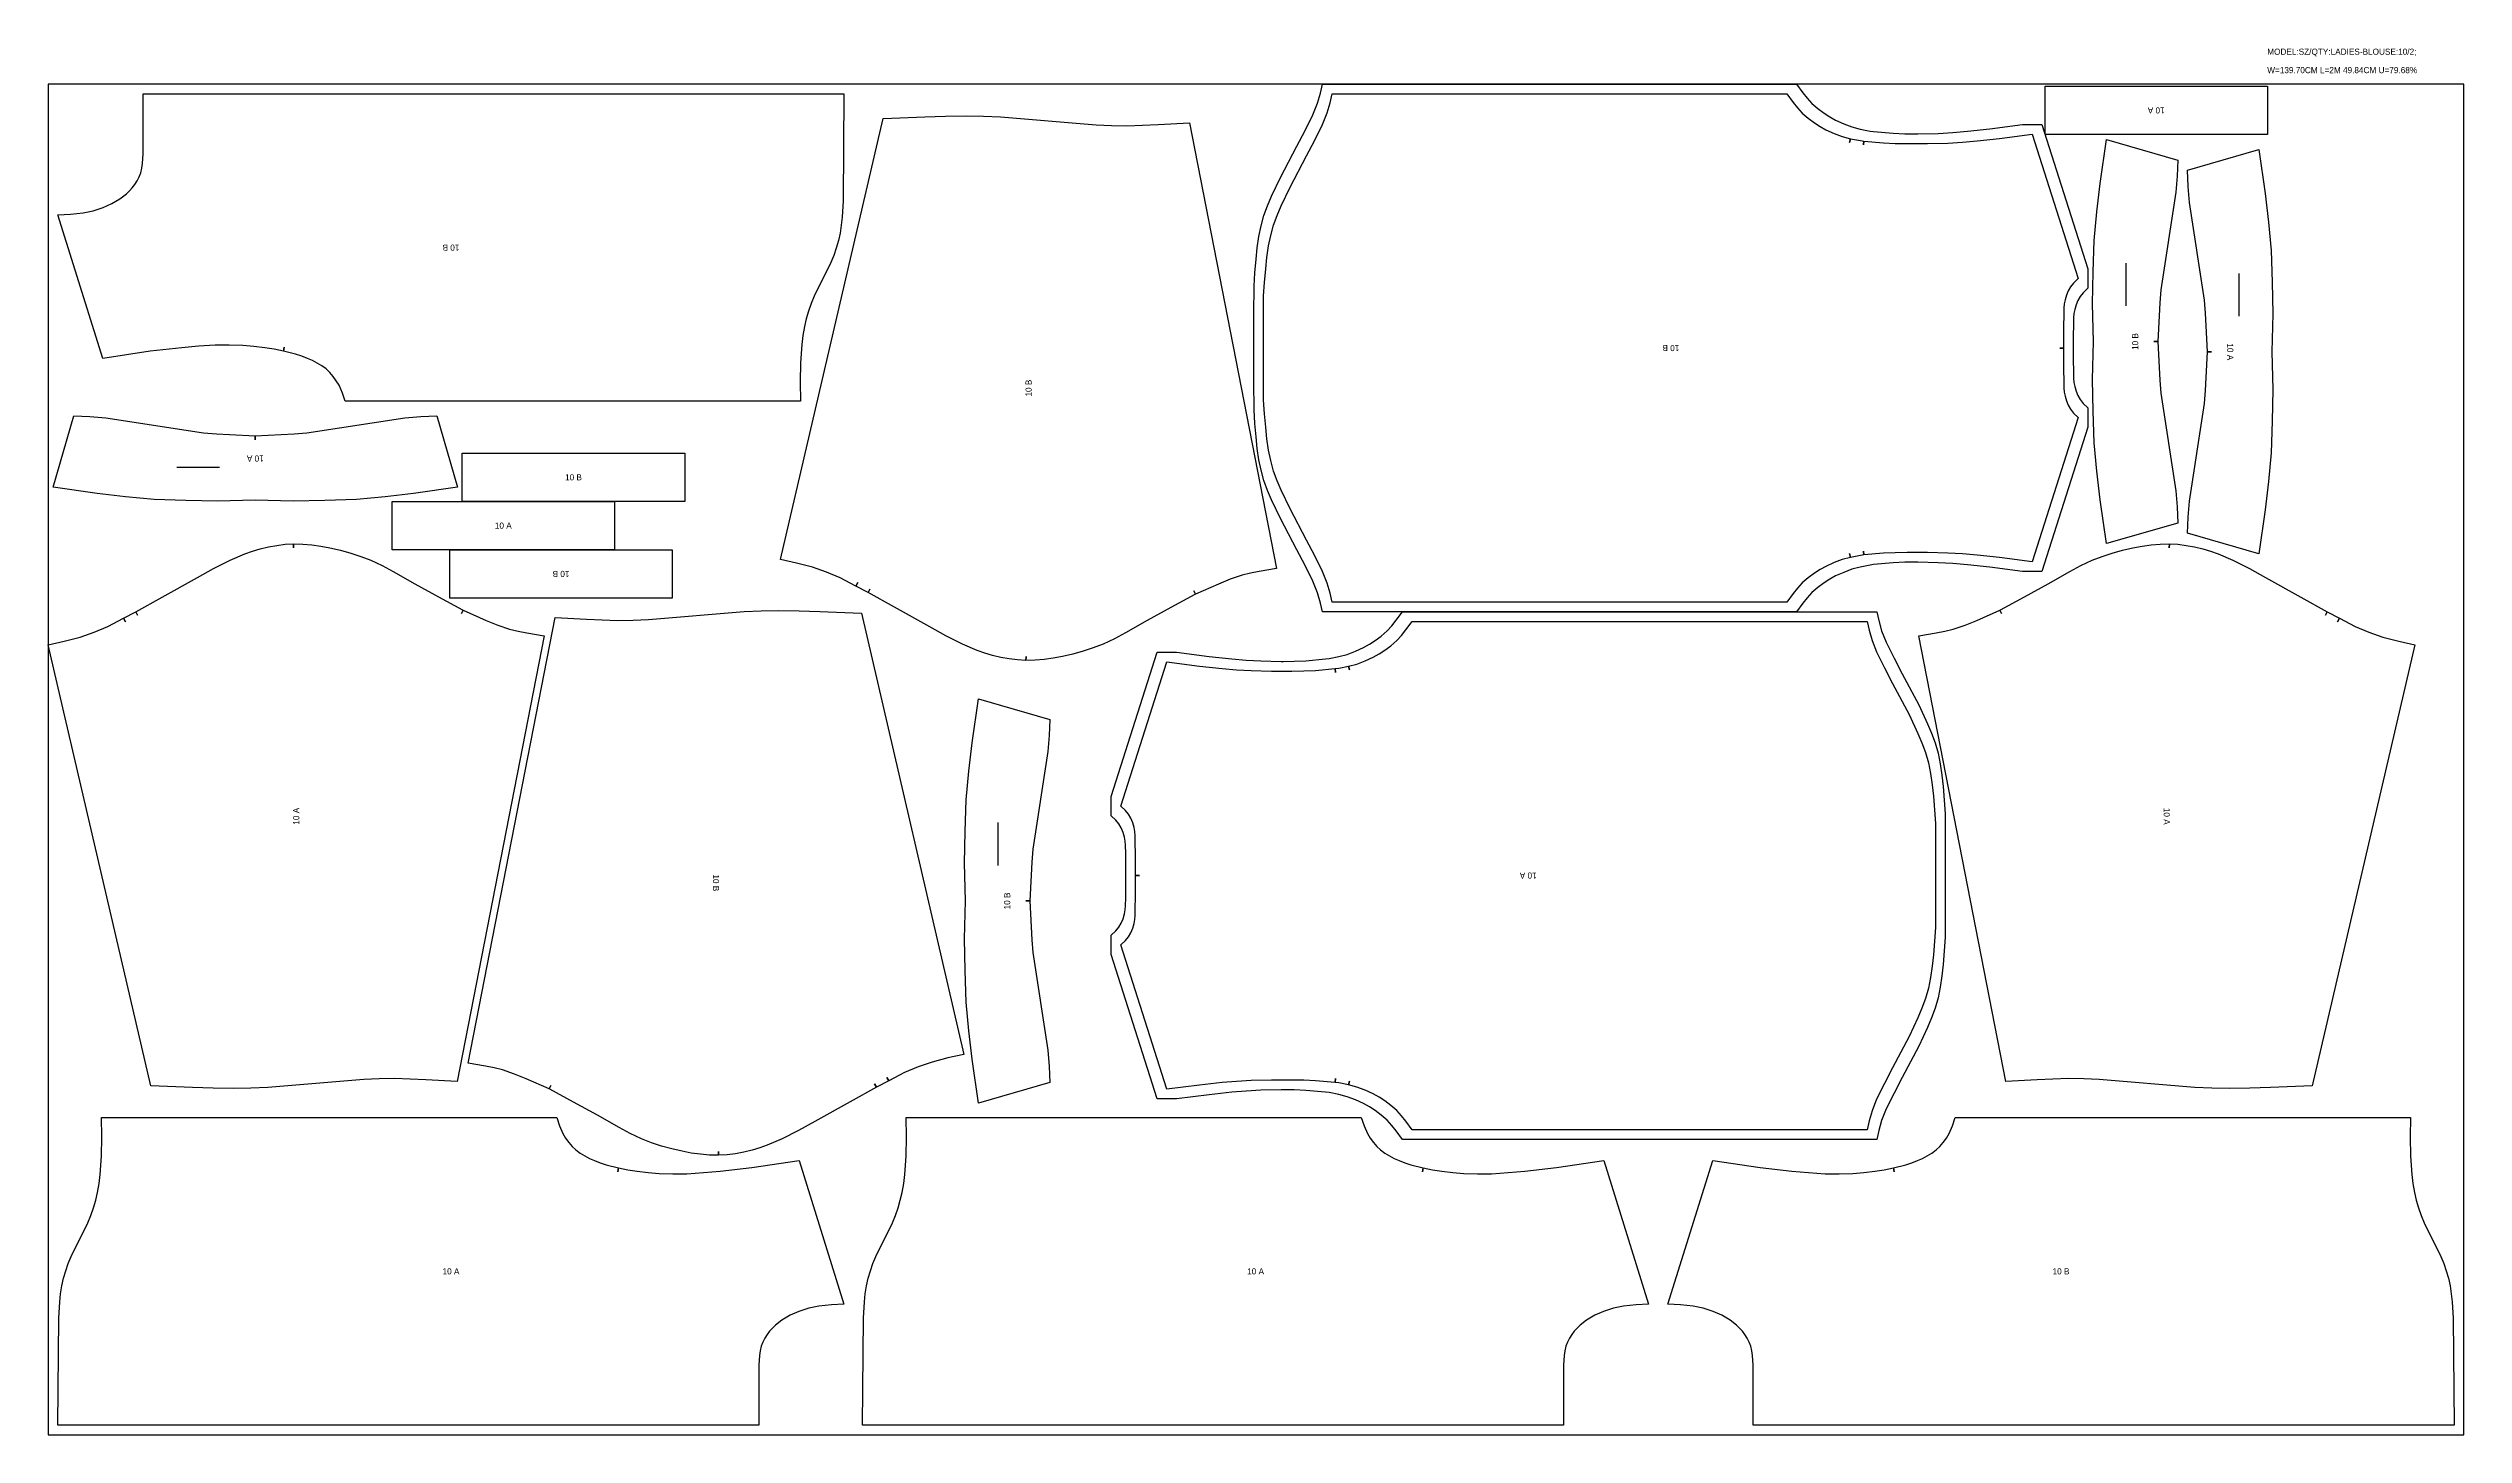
# Model space of a CAD drawing. Header units: centimetres. Extents: x 0 to 250, y 0 to 143.
import ezdxf
from ezdxf.enums import TextEntityAlignment as Align

# ---------------------------------------------------------------- set-up
doc = ezdxf.new("R2010")
doc.units = ezdxf.units.CM

msp = doc.modelspace()

# ---------------------------------------------------------------- linework, layer by layer
at = {"layer": 'T001L001'}
for points in [[(0, 0), (249.834396, 0), (249.834396, 139.699998), (0, 139.699998), (0, 0)], [(9.8171, 138.699238), (82.301079, 138.699238), (82.224879, 127.634998), (82.105499, 125.958598), (82.021679, 125.125478), (81.902299, 124.294898), (81.719419, 123.520198), (81.495899, 122.753118), (81.241899, 121.996198), (80.949799, 121.254518), (79.220059, 117.774718), (78.912719, 117.012718), (78.643479, 116.232938), (78.402179, 115.448078), (78.201519, 114.650518), (78.041499, 113.720878), (77.927199, 112.783618), (77.797659, 110.896398), (77.769719, 108.897418), (77.790039, 106.898438), (30.71876, 106.898438), (30.42412, 107.741718), (30.0736, 108.557058), (29.79166, 109.019338), (29.47162, 109.456218), (29.1211, 109.867698), (28.73502, 110.243618), (28.29052, 110.571278), (27.82062, 110.860838), (27.32532, 111.114838), (26.81732, 111.340898), (26.20772, 111.572038), (25.58542, 111.772698), (24.31542, 112.100358), (24.40686, 112.491518), (24.31542, 112.100358), (23.36038, 112.295938), (22.39518, 112.443258), (21.25726, 112.577878), (20.1168, 112.666778), (18.69186, 112.715038), (17.26692, 112.702338), (15.53972, 112.588038), (13.82014, 112.422938), (10.54354, 112.072418), (5.64642, 111.328198), (0.99822, 126.199898), (2.29616, 126.265938), (3.58902, 126.390398), (4.64058, 126.618998), (5.66674, 126.951738), (6.5659, 127.347978), (7.41426, 127.845818), (8.09244, 128.369058), (8.40232, 128.666238), (8.68934, 128.983738), (8.95604, 129.341878), (9.19226, 129.720338), (9.39546, 130.116578), (9.55802, 130.533138), (9.6647, 131.018278), (9.73328, 131.513578), (9.8171, 132.516878), (9.8171, 138.699238)], [(124.708918, 112.412778), (124.706378, 113.916458), (124.706378, 115.917978), (124.711458, 118.795798), (124.795278, 120.205498), (124.922278, 121.610118), (125.051818, 122.791218), (125.224538, 123.964698), (125.440438, 125.059438), (125.732538, 126.133858), (126.108458, 127.137158), (126.527558, 128.122678), (127.444498, 130.063238), (129.141218, 133.289038), (129.987038, 134.904478), (130.789678, 136.540238), (131.272278, 137.744198), (131.579618, 138.790678), (131.785358, 139.699998), (180.840377, 139.699998), (181.490617, 138.823698), (181.940197, 138.254738), (182.420257, 137.718798), (183.027317, 137.195558), (183.672477, 136.720578), (184.259217, 136.337038), (184.871357, 135.996678), (185.704477, 135.618218), (186.560457, 135.295638), (187.406277, 135.067038), (188.434977, 134.861298), (188.800737, 134.818118), (190.822577, 134.635238), (192.044317, 134.581898), (193.131437, 134.561578), (193.377817, 134.561578), (195.486017, 134.617458), (196.994777, 134.708898), (198.500997, 134.833358), (200.820017, 135.079738), (204.205837, 135.519158), (206.204817, 135.519158), (210.952077, 120.589038), (210.952077, 118.590058), (210.477097, 118.135398), (210.174837, 117.751858), (209.920837, 117.335298), (209.735417, 116.870478), (209.600797, 116.385338), (209.522057, 115.966238), (209.473797, 115.542058), (209.468717, 114.708938), (209.450937, 113.764058), (209.450937, 113.494818), (209.450937, 112.412778), (209.450937, 111.330738), (209.450937, 111.058958), (209.468717, 110.114078), (209.473797, 109.283498), (209.522057, 108.859318), (209.600797, 108.440218), (209.735417, 107.955078), (209.920837, 107.487718), (210.174837, 107.073698), (210.477097, 106.690158), (210.952077, 106.235498), (210.952077, 104.236518), (206.204817, 89.306399), (204.205837, 89.306399), (200.820017, 89.743279), (198.500997, 89.992199), (196.994777, 90.116659), (195.486017, 90.205559), (193.377817, 90.261439), (193.123817, 90.261439), (192.044317, 90.243659), (190.822577, 90.190319), (188.800737, 90.004899), (188.434977, 89.964259), (187.406277, 89.758519), (186.560457, 89.529919), (185.704477, 89.207339), (184.871357, 88.828879), (184.259217, 88.488519), (183.672477, 88.104979), (183.027317, 87.629999), (182.420257, 87.106759), (181.940197, 86.568279), (181.490617, 86.001859), (180.840377, 85.125559), (131.785358, 85.125559), (131.579618, 86.034879), (131.272278, 87.078819), (130.789678, 88.285319), (129.987038, 89.918539), (129.141218, 91.533979), (127.444498, 94.762319), (126.527558, 96.702879), (126.108458, 97.688399), (125.732538, 98.691699), (125.440438, 99.766119), (125.224538, 100.858318), (125.051818, 102.034338), (124.922278, 103.212898), (124.795278, 104.620058), (124.711458, 106.027218), (124.706378, 108.907578), (124.706378, 110.906558), (124.708918, 112.412778)], [(125.709678, 112.412778), (125.707138, 114.917218), (125.709678, 117.797578), (125.796038, 119.204738), (125.923038, 120.611898), (126.050038, 121.792998), (126.225298, 122.966478), (126.441198, 124.058678), (126.733298, 125.133098), (127.109218, 126.136398), (127.528318, 127.121918), (128.442718, 129.062478), (130.141978, 132.290818), (130.987798, 133.906258), (131.790438, 135.542018), (132.273038, 136.745978), (132.577838, 137.789918), (132.786118, 138.699238), (179.839617, 138.699238), (180.489857, 137.822938), (180.939437, 137.256518), (181.422037, 136.718038), (182.026557, 136.194798), (182.671717, 135.719818), (183.258457, 135.338818), (183.873137, 134.995918), (184.703717, 134.617458), (185.562237, 134.294878), (186.405517, 134.066278), (186.314077, 133.677658), (186.405517, 134.066278), (187.434217, 133.863078), (187.799977, 133.819898), (187.759337, 133.421118), (187.799977, 133.819898), (189.824357, 133.634478), (191.046097, 133.581138), (192.267837, 133.560818), (194.376037, 133.563358), (196.486777, 133.619238), (197.995537, 133.708138), (199.501757, 133.832598), (201.820777, 134.081518), (205.204057, 134.518398), (209.953857, 119.588278), (209.476337, 119.133618), (209.176617, 118.750078), (208.922617, 118.336058), (208.734657, 117.871238), (208.602577, 117.386098), (208.521297, 116.966998), (208.473037, 116.542818), (208.467957, 115.709698), (208.450177, 114.764818), (208.450177, 113.494818), (208.450177, 112.412778), (208.051397, 112.412778), (208.450177, 112.412778), (208.450177, 111.330738), (208.450177, 110.060738), (208.467957, 109.115858), (208.473037, 108.282738), (208.521297, 107.858558), (208.602577, 107.439458), (208.734657, 106.954318), (208.922617, 106.489498), (209.176617, 106.072938), (209.476337, 105.689398), (209.953857, 105.234738), (205.204057, 90.304619), (201.820777, 90.744039), (199.501757, 90.990419), (197.995537, 91.114879), (196.486777, 91.206319), (194.376037, 91.262199), (192.267837, 91.264739), (191.046097, 91.241879), (189.824357, 91.188539), (187.799977, 91.005659), (187.759337, 91.401899), (187.799977, 91.005659), (187.434217, 90.962479), (186.405517, 90.756739), (186.314077, 91.147899), (186.405517, 90.756739), (185.562237, 90.528139), (184.703717, 90.208099), (183.873137, 89.827099), (183.258457, 89.486739), (182.671717, 89.105739), (182.026557, 88.630759), (181.422037, 88.104979), (180.939437, 87.569039), (180.489857, 87.002619), (179.839617, 86.126319), (132.786118, 86.126319), (132.577838, 87.035639), (132.273038, 88.079579), (131.790438, 89.283539), (130.987798, 90.919299), (130.141978, 92.534739), (128.442718, 95.760539), (127.528318, 97.701099), (127.109218, 98.689159), (126.733298, 99.689919), (126.441198, 100.764338), (126.225298, 101.859078), (126.050038, 103.032558), (125.923038, 104.213658), (125.796038, 105.618278), (125.709678, 107.027978), (125.707138, 109.908338), (125.709678, 112.412778)], [(206.529937, 139.496798), (229.529637, 139.496798), (229.529637, 134.495538), (206.529937, 134.495538), (206.529937, 139.496798)], [(86.357459, 136.169398), (90.655139, 136.342118), (92.803979, 136.408158), (94.952819, 136.443718), (96.715579, 136.410698), (98.475799, 136.329418), (108.391958, 135.514078), (109.969298, 135.435338), (111.544098, 135.407398), (114.785138, 135.531858), (118.026178, 135.722358), (127.030478, 89.603579), (125.242318, 89.296239), (124.353318, 89.123519), (123.471938, 88.907619), (122.245118, 88.485979), (121.036078, 88.000839), (118.656098, 86.946739), (118.488458, 87.309959), (118.656098, 86.946739), (118.600218, 86.918799), (116.121178, 85.582759), (113.659918, 84.218779), (111.414558, 82.943699), (110.276638, 82.339179), (109.113318, 81.785459), (108.082078, 81.384139), (107.030518, 81.041239), (105.963718, 80.744059), (104.886758, 80.495139), (103.952038, 80.319879), (103.012238, 80.187799), (102.067358, 80.109059), (101.119938, 80.088739), (101.127558, 80.487519), (101.119938, 80.088739), (100.246178, 80.139539), (99.380039, 80.243679), (98.516439, 80.398619), (97.665539, 80.599279), (96.870519, 80.843119), (96.088199, 81.125059), (94.556579, 81.780379), (92.849699, 82.643979), (91.175839, 83.568539), (87.525859, 85.613239), (84.797899, 87.121999), (84.988399, 87.472519), (84.797899, 87.121999), (83.532979, 87.790019), (83.718399, 88.145619), (83.532979, 87.790019), (81.897219, 88.653619), (80.482439, 89.235279), (79.034639, 89.730579), (77.398879, 90.152219), (75.750419, 90.523059), (86.357459, 136.169398)], [(217.797377, 113.085878), (218.196157, 113.085878), (218.328237, 110.411258), (218.406977, 109.075218), (218.518737, 107.741718), (220.073217, 97.635059), (220.190057, 95.973899), (220.266257, 94.307659), (212.885017, 92.174059), (212.216997, 96.723199), (211.881717, 99.667059), (211.627717, 102.621078), (211.500717, 105.892598), (211.429597, 109.169198), (211.531197, 113.085878), (211.429597, 117.000018), (211.500717, 120.276618), (211.627717, 123.548138), (211.881717, 126.502158), (212.216997, 129.446018), (212.885017, 133.997698), (220.266257, 131.861558), (220.190057, 130.197858), (220.073217, 128.534158), (218.518737, 118.427498), (218.406977, 117.093998), (218.328237, 115.757958), (218.196157, 113.085878), (217.797377, 113.085878)], [(223.735897, 112.021618), (223.337117, 112.021618), (223.205037, 114.696238), (223.128837, 116.032278), (223.014537, 117.365778), (221.462597, 127.472438), (221.345757, 129.136138), (221.267017, 130.799838), (228.650797, 132.933438), (229.316277, 128.384298), (229.654097, 125.440438), (229.908097, 122.486418), (230.032557, 119.214898), (230.103677, 115.938298), (230.002077, 112.021618), (230.103677, 108.107478), (230.032557, 104.830878), (229.908097, 101.556818), (229.654097, 98.605339), (229.316277, 95.661479), (228.650797, 91.109799), (221.267017, 93.243399), (221.345757, 94.909639), (221.462597, 96.573339), (223.014537, 106.679998), (223.128837, 108.010958), (223.205037, 109.346998), (223.337117, 112.021618), (223.735897, 112.021618)], [(214.927177, 116.773958), (214.927177, 121.196098)], [(226.606097, 115.709698), (226.606097, 120.131838)], [(21.4122, 102.928418), (21.4122, 103.329738), (24.08428, 103.459278), (25.42032, 103.538018), (26.75382, 103.652318), (36.860479, 105.204258), (38.524179, 105.321098), (40.187879, 105.399838), (42.324019, 98.016059), (37.772339, 97.350579), (34.828479, 97.012759), (31.87446, 96.758759), (28.60294, 96.634299), (25.32634, 96.563179), (21.4122, 96.662239), (17.49552, 96.563179), (14.21892, 96.634299), (10.9474, 96.758759), (7.99338, 97.012759), (5.04952, 97.350579), (0.50038, 98.016059), (2.63398, 105.399838), (4.30022, 105.321098), (5.96138, 105.204258), (16.06804, 103.652318), (17.40154, 103.538018), (18.73758, 103.459278), (21.4122, 103.329738), (21.4122, 102.928418)], [(17.72412, 100.058218), (13.30198, 100.058218)], [(65.821559, 96.540319), (42.821859, 96.540319), (42.821859, 101.541578), (65.821559, 101.541578), (65.821559, 96.540319)], [(35.562539, 91.541599), (35.562539, 96.540319), (58.562239, 96.540319), (58.562239, 91.541599), (35.562539, 91.541599)], [(10.6045, 36.073079), (0, 81.719419), (1.64846, 82.090259), (3.28168, 82.511899), (4.72948, 83.007199), (6.14426, 83.588859), (7.78002, 84.452459), (7.96798, 84.099399), (7.78002, 84.452459), (9.04494, 85.120479), (9.23544, 84.769959), (9.04494, 85.120479), (11.77544, 86.629239), (15.42288, 88.673939), (17.09674, 89.598499), (18.80362, 90.462099), (20.33524, 91.117419), (21.11756, 91.399359), (21.91258, 91.643199), (22.76602, 91.843859), (23.62708, 91.998799), (24.49576, 92.105479), (25.36698, 92.156279), (25.3746, 91.754959), (25.36698, 92.156279), (26.3144, 92.133419), (27.25928, 92.054679), (28.20162, 91.922599), (29.1338, 91.747339), (30.2133, 91.498419), (31.27756, 91.201239), (32.32912, 90.858339), (33.362899, 90.457019), (34.523679, 89.903299), (35.661599, 89.298779), (37.906959, 88.023699), (40.368219, 86.659719), (42.847259, 85.323679), (42.903139, 85.295739), (42.738039, 84.932519), (42.903139, 85.295739), (45.285659, 84.241639), (46.492159, 83.756499), (47.718979, 83.334859), (48.600359, 83.118959), (49.489359, 82.946239), (51.280059, 82.638899), (42.273219, 36.520119), (39.034719, 36.710619), (35.793679, 36.835079), (34.216339, 36.807139), (32.64154, 36.728399), (22.72284, 35.913059), (20.96262, 35.831779), (19.19986, 35.798759), (17.05102, 35.834319), (14.90218, 35.900359), (10.6045, 36.073079)], [(64.531239, 91.541599), (64.531239, 86.542879), (41.531539, 86.542879), (41.531539, 91.541599), (64.531239, 91.541599)], [(234.157516, 36.073079), (229.859837, 35.900359), (227.710997, 35.834319), (225.562157, 35.798759), (223.799397, 35.831779), (222.039177, 35.913059), (212.123017, 36.728399), (210.545677, 36.807139), (208.970877, 36.835079), (205.729837, 36.710619), (202.491337, 36.520119), (193.484497, 82.638899), (195.272657, 82.946239), (196.164197, 83.118959), (197.043037, 83.334859), (198.272397, 83.756499), (199.478897, 84.241639), (201.858877, 85.295739), (202.026517, 84.932519), (201.858877, 85.295739), (201.917297, 85.323679), (204.393797, 86.659719), (206.855057, 88.023699), (209.100417, 89.298779), (210.238337, 89.903299), (211.401657, 90.457019), (212.432897, 90.858339), (213.484457, 91.201239), (214.551257, 91.498419), (215.628217, 91.747339), (216.562937, 91.922599), (217.502737, 92.054679), (218.447617, 92.133419), (219.395037, 92.156279), (219.387417, 91.754959), (219.395037, 92.156279), (220.268797, 92.105479), (221.137477, 91.998799), (221.998537, 91.843859), (222.849437, 91.643199), (223.644457, 91.399359), (224.426777, 91.117419), (225.960937, 90.462099), (227.665277, 89.598499), (229.339137, 88.673939), (232.989117, 86.629239), (235.717076, 85.120479), (235.526576, 84.769959), (235.717076, 85.120479), (236.981996, 84.452459), (236.796576, 84.099399), (236.981996, 84.452459), (238.620296, 83.588859), (240.032536, 83.007199), (241.480336, 82.511899), (243.116096, 82.090259), (244.764556, 81.719419), (234.157516, 36.073079)], [(84.099399, 84.990939), (94.706439, 39.342059), (93.057979, 38.971219), (91.422219, 38.552119), (89.976959, 38.056819), (88.562179, 37.472619), (86.923879, 36.611559), (86.738459, 36.964619), (86.923879, 36.611559), (85.658959, 35.943539), (85.470999, 36.294059), (85.658959, 35.943539), (82.930999, 34.434779), (79.283559, 32.39008), (77.607159, 31.46552), (75.902819, 30.60192), (74.371199, 29.9466), (73.586339, 29.66466), (72.791319, 29.42082), (71.940419, 29.21762), (71.079359, 29.06522), (70.210679, 28.95854), (69.336919, 28.90774), (69.329299, 29.30906), (69.336919, 28.90774), (68.389499, 28.9306), (67.444619, 29.00934), (66.504819, 29.13888), (65.570099, 29.31414), (64.493139, 29.5656), (63.426339, 29.86024), (62.374779, 30.20568), (61.343539, 30.60446), (60.180219, 31.16072), (59.042299, 31.76524), (56.796939, 33.04032), (54.335679, 34.404299), (51.859179, 35.740339), (51.800759, 35.765739), (51.968399, 36.128959), (51.800759, 35.765739), (49.420779, 36.822379), (48.214279, 37.304979), (46.984919, 37.729159), (46.106079, 37.942519), (45.214539, 38.117779), (43.426379, 38.422579), (52.433219, 84.541359), (55.671719, 84.353399), (58.912759, 84.228939), (60.490099, 84.256879), (62.064899, 84.333079), (71.983599, 85.150959), (73.743819, 85.232239), (75.504039, 85.265259), (77.652879, 85.229699), (79.801719, 85.161119), (84.099399, 84.990939)], [(196.197217, 57.838339), (196.197217, 56.334659), (196.197217, 54.335679), (196.192137, 51.455319), (196.108317, 50.045619), (195.981317, 48.640999), (195.851777, 47.459899), (195.679057, 46.286419), (195.463157, 45.191679), (195.171057, 44.117259), (194.795137, 43.113959), (194.376037, 42.128439), (193.461637, 40.187879), (191.762377, 36.962079), (190.916557, 35.346639), (190.113917, 33.710879), (189.631317, 32.50692), (189.326517, 31.46298), (189.118237, 30.55366), (140.065758, 30.55366), (139.412978, 31.42996), (138.965938, 31.99638), (138.483338, 32.53232), (137.878818, 33.0581), (137.233658, 33.533079), (136.644378, 33.914079), (136.032238, 34.254439), (135.199118, 34.632899), (134.343138, 34.955479), (133.499858, 35.184079), (132.471158, 35.389819), (132.102858, 35.432999), (130.081018, 35.615879), (128.859278, 35.669219), (127.782318, 35.689539), (127.525778, 35.689539), (125.417578, 35.633659), (123.908818, 35.542219), (122.402598, 35.417759), (120.083578, 35.171379), (116.700298, 34.731959), (114.698778, 34.731959), (109.951518, 49.662079), (109.951518, 51.661059), (110.426498, 52.115719), (110.728758, 52.499259), (110.982758, 52.915819), (111.168178, 53.380639), (111.302798, 53.865779), (111.384078, 54.284879), (111.429798, 54.709059), (111.437418, 55.542179), (111.455198, 56.487059), (111.455198, 56.756299), (111.455198, 57.838339), (111.455198, 58.920379), (111.455198, 59.192159), (111.437418, 60.137039), (111.429798, 60.970159), (111.384078, 61.394339), (111.302798, 61.813439), (111.168178, 62.296039), (110.982758, 62.763399), (110.728758, 63.177419), (110.426498, 63.560959), (109.951518, 64.015619), (109.951518, 66.017139), (114.698778, 80.944719), (116.700298, 80.944719), (120.083578, 80.507839), (122.402598, 80.258919), (123.908818, 80.134459), (125.417578, 80.045559), (127.525778, 79.989679), (127.772158, 79.989679), (128.859278, 80.009999), (130.081018, 80.063339), (132.102858, 80.246219), (132.471158, 80.289399), (133.499858, 80.495139), (134.343138, 80.723739), (135.199118, 81.043779), (136.032238, 81.424779), (136.644378, 81.765139), (137.233658, 82.146139), (137.878818, 82.621119), (138.483338, 83.146899), (138.965938, 83.682839), (139.412978, 84.249259), (140.065758, 85.125559), (189.118237, 85.125559), (189.326517, 84.216239), (189.631317, 83.172299), (190.113917, 81.968339), (190.916557, 80.332579), (191.762377, 78.717139), (193.461637, 75.488799), (194.376037, 73.548239), (194.795137, 72.562719), (195.171057, 71.561959), (195.463157, 70.487539), (195.679057, 69.392799), (195.851777, 68.219319), (195.981317, 67.038219), (196.108317, 65.631059), (196.192137, 64.223899), (196.197217, 61.343539), (196.197217, 59.344559), (196.197217, 57.838339)], [(195.196457, 57.838339), (195.198997, 55.333899), (195.193917, 52.456079), (195.110097, 51.046379), (194.980557, 49.639219), (194.853557, 48.460659), (194.680837, 47.284639), (194.462397, 46.192439), (194.170297, 45.118019), (193.794377, 44.114719), (193.375277, 43.129199), (192.460877, 41.188639), (190.761617, 37.960299), (189.918337, 36.344859), (189.113157, 34.711639), (188.633097, 33.507679), (188.325757, 32.4612), (188.120017, 31.55188), (141.063978, 31.55188), (140.413738, 32.42818), (139.964158, 32.99714), (139.481558, 33.533079), (138.877038, 34.056319), (138.231878, 34.531299), (137.645138, 34.914839), (137.032998, 35.255199), (136.199878, 35.633659), (135.343898, 35.956239), (134.498078, 36.184839), (134.589518, 36.573459), (134.498078, 36.184839), (133.469378, 36.390579), (133.103618, 36.431219), (133.144258, 36.829999), (133.103618, 36.431219), (131.079238, 36.616639), (129.860038, 36.669979), (128.635758, 36.690299), (126.527558, 36.687759), (124.419358, 36.634419), (122.910598, 36.542979), (121.401838, 36.418519), (119.085358, 36.169599), (115.699538, 35.732719), (110.949738, 50.662839), (111.427258, 51.117499), (111.729518, 51.501039), (111.983518, 51.915059), (112.168938, 52.382419), (112.303558, 52.867559), (112.382298, 53.286659), (112.430558, 53.710839), (112.435638, 54.541419), (112.453418, 55.486299), (112.453418, 56.756299), (112.453418, 57.838339), (112.854738, 57.838339), (112.453418, 57.838339), (112.453418, 58.920379), (112.453418, 60.192919), (112.435638, 61.135259), (112.430558, 61.968379), (112.382298, 62.392559), (112.303558, 62.811659), (112.168938, 63.296799), (111.983518, 63.761619), (111.729518, 64.178179), (111.427258, 64.561719), (110.949738, 65.016379), (115.699538, 79.946499), (119.085358, 79.507079), (121.401838, 79.260699), (122.910598, 79.136239), (124.419358, 79.044799), (126.527558, 78.988919), (128.635758, 78.986379), (129.860038, 79.009239), (131.079238, 79.062579), (133.103618, 79.245459), (133.144258, 78.849219), (133.103618, 79.245459), (133.469378, 79.288639), (134.498078, 79.494379), (134.589518, 79.105759), (134.498078, 79.494379), (135.343898, 79.722979), (136.199878, 80.045559), (137.032998, 80.424019), (137.645138, 80.764379), (138.231878, 81.145379), (138.877038, 81.620359), (139.481558, 82.146139), (139.964158, 82.682079), (140.413738, 83.248499), (141.063978, 84.124799), (188.120017, 84.124799), (188.325757, 83.215479), (188.633097, 82.171539), (189.113157, 80.967579), (189.918337, 79.331819), (190.761617, 77.716379), (192.460877, 74.490579), (193.375277, 72.550019), (193.794377, 71.564499), (194.170297, 70.561199), (194.462397, 69.486779), (194.680837, 68.392039), (194.853557, 67.218559), (194.980557, 66.037459), (195.110097, 64.632839), (195.193917, 63.223139), (195.198997, 60.342779), (195.196457, 57.838339)], [(101.125018, 55.209439), (101.526338, 55.209439), (101.655878, 52.534819), (101.734618, 51.198779), (101.848918, 49.867819), (103.400858, 39.761159), (103.517698, 38.097459), (103.596438, 36.431219), (96.212659, 34.297619), (95.547179, 38.849299), (95.209359, 41.793159), (94.955359, 44.744639), (94.830899, 48.018699), (94.759779, 51.295299), (94.858839, 55.209439), (94.759779, 59.126119), (94.830899, 62.402719), (94.955359, 65.674239), (95.209359, 68.625719), (95.547179, 71.572119), (96.212659, 76.121259), (103.596438, 73.987659), (103.517698, 72.321419), (103.400858, 70.660259), (101.848918, 60.553599), (101.734618, 59.220099), (101.655878, 57.884059), (101.526338, 55.209439), (101.125018, 55.209439)], [(98.254819, 58.897519), (98.254819, 63.319659)], [(73.484739, 0.99822), (0.99822, 0.99822), (1.07696, 12.06246), (1.19634, 13.73886), (1.27762, 14.57198), (1.39954, 15.40256), (1.58242, 16.17726), (1.80594, 16.94434), (2.05994, 17.70126), (2.3495, 18.44294), (4.08178, 21.92274), (4.38658, 22.68474), (4.65836, 23.46452), (4.89966, 24.24938), (5.09778, 25.04694), (5.2578, 25.97658), (5.3721, 26.91384), (5.50418, 28.80106), (5.53212, 30.80004), (5.50926, 32.79902), (52.583079, 32.79902), (52.875179, 31.95574), (53.228239, 31.1404), (53.510179, 30.67812), (53.827679, 30.24124), (54.178199, 29.82976), (54.566819, 29.45384), (55.008779, 29.12618), (55.481219, 28.83662), (55.973979, 28.58262), (56.481979, 28.35656), (57.094119, 28.12542), (57.716419, 27.92476), (58.986419, 27.5971), (58.894979, 27.20594), (58.986419, 27.5971), (59.941459, 27.40152), (60.906659, 27.2542), (62.042039, 27.11958), (63.185039, 27.03068), (64.609979, 26.98242), (66.034919, 26.99512), (67.759579, 27.10942), (69.481699, 27.27452), (72.758299, 27.62504), (77.655419, 28.36926), (82.301079, 13.49756), (81.003139, 13.43152), (79.712819, 13.30706), (78.658719, 13.07846), (77.635099, 12.74572), (76.735939, 12.34948), (75.887579, 11.85164), (75.206859, 11.3284), (74.899519, 11.03122), (74.612499, 10.71372), (74.345799, 10.35558), (74.109579, 9.97712), (73.906379, 9.58088), (73.743819, 9.16432), (73.634599, 8.67918), (73.568559, 8.18388), (73.484739, 7.18058), (73.484739, 0.99822)], [(156.715458, 0.99822), (84.228939, 0.99822), (84.305139, 12.06246), (84.424519, 13.73886), (84.508339, 14.57198), (84.627719, 15.40256), (84.810599, 16.17726), (85.036659, 16.94434), (85.288119, 17.70126), (85.580219, 18.44294), (87.309959, 21.92274), (87.617299, 22.68474), (87.889079, 23.46452), (88.127839, 24.24938), (88.328499, 25.04694), (88.488519, 25.97658), (88.602819, 26.91384), (88.732359, 28.80106), (88.762839, 30.80004), (88.739979, 32.79902), (135.811258, 32.79902), (136.105898, 31.95574), (136.458958, 31.1404), (136.738358, 30.67812), (137.058398, 30.24124), (137.408918, 29.82976), (137.797538, 29.45384), (138.239498, 29.12618), (138.711938, 28.83662), (139.204698, 28.58262), (139.712698, 28.35656), (140.324838, 28.12542), (140.947138, 27.92476), (142.214598, 27.5971), (142.125698, 27.20594), (142.214598, 27.5971), (143.172178, 27.40152), (144.134838, 27.2542), (145.272758, 27.11958), (146.413218, 27.03068), (147.838158, 26.98242), (149.265638, 26.99512), (150.990298, 27.10942), (152.712418, 27.27452), (155.989018, 27.62504), (160.883598, 28.36926), (165.531798, 13.49756), (164.233858, 13.43152), (162.943538, 13.30706), (161.889438, 13.07846), (160.863278, 12.74572), (159.964118, 12.34948), (159.115758, 11.85164), (158.437578, 11.3284), (158.127698, 11.03122), (157.843218, 10.71372), (157.576518, 10.35558), (157.340298, 9.97712), (157.134558, 9.58088), (156.971998, 9.16432), (156.865318, 8.67918), (156.796738, 8.18388), (156.715458, 7.18058), (156.715458, 0.99822)], [(176.349657, 0.99822), (176.349657, 7.18058), (176.265837, 8.18388), (176.197257, 8.67918), (176.090577, 9.16432), (175.928017, 9.58088), (175.724817, 9.97712), (175.488597, 10.35558), (175.221897, 10.71372), (174.934877, 11.03122), (174.624997, 11.3284), (173.946817, 11.85164), (173.098457, 12.34948), (172.199297, 12.74572), (171.173137, 13.07846), (170.121577, 13.30706), (168.828717, 13.43152), (167.530777, 13.49756), (172.178977, 28.36926), (177.076097, 27.62504), (180.352697, 27.27452), (182.072277, 27.10942), (183.799477, 26.99512), (185.224417, 26.98242), (186.649357, 27.03068), (187.789817, 27.11958), (188.927737, 27.2542), (189.892937, 27.40152), (190.847977, 27.5971), (190.939417, 27.20594), (190.847977, 27.5971), (192.117977, 27.92476), (192.740277, 28.12542), (193.349877, 28.35656), (193.857877, 28.58262), (194.353177, 28.83662), (194.823077, 29.12618), (195.267577, 29.45384), (195.653657, 29.82976), (196.004177, 30.24124), (196.324217, 30.67812), (196.606157, 31.1404), (196.956677, 31.95574), (197.251317, 32.79902), (244.322596, 32.79902), (244.302276, 30.80004), (244.330216, 28.80106), (244.459756, 26.91384), (244.574056, 25.97658), (244.734076, 25.04694), (244.934736, 24.24938), (245.176036, 23.46452), (245.445276, 22.68474), (245.752616, 21.92274), (247.482356, 18.44294), (247.774456, 17.70126), (248.028456, 16.94434), (248.251976, 16.17726), (248.434856, 15.40256), (248.554236, 14.57198), (248.638056, 13.73886), (248.757436, 12.06246), (248.833636, 0.99822), (176.349657, 0.99822)]]:
    msp.add_lwpolyline(points, dxfattribs=at)

# ---------------------------------------------------------------- texts
at = {"layer": 'ABC'}
for s, p in [('MODEL:SZ/QTY:LADIES-BLOUSE:10/2;', (229.514397, 142.557498)), ('W=139.70CM L=2M 49.84CM U=79.68%', (229.514397, 140.652498))]:
    msp.add_text(s, height=0.635, dxfattribs=at).set_placement(p, align=Align.BOTTOM_LEFT)
for s, rotation, p in [('10 A', 180, (218.028517, 136.994898)), ('10 B', 180, (41.650919, 122.798838)), ('10 B', 180, (167.830497, 112.412778)), ('10 B', 90, (215.849197, 113.085878)), ('10 A', -90, (225.684077, 112.021618)), ('10 B', 90, (101.391718, 108.264958)), ('10 A', 180, (21.4122, 100.980238)), ('10 B', 180, (53.032659, 89.042239)), ('10 A', 90, (25.63876, 63.977519)), ('10 A', -90, (219.123257, 63.977519)), ('10 B', -90, (69.065139, 57.086499)), ('10 A', 180, (153.073098, 57.838339)), ('10 B', 90, (99.176839, 55.209439))]:
    msp.add_text(s, height=0.635, rotation=rotation, dxfattribs=at).set_placement(p, align=Align.MIDDLE_CENTER)
for s, p in [('10 B', (54.322979, 99.039679)), ('10 A', (47.061119, 94.040959)), ('10 A', (41.650919, 16.89862)), ('10 A', (124.879098, 16.89862)), ('10 B', (208.183477, 16.89862))]:
    msp.add_text(s, height=0.635, dxfattribs=at).set_placement(p, align=Align.MIDDLE_CENTER)

doc.saveas('drawing.dxf')
